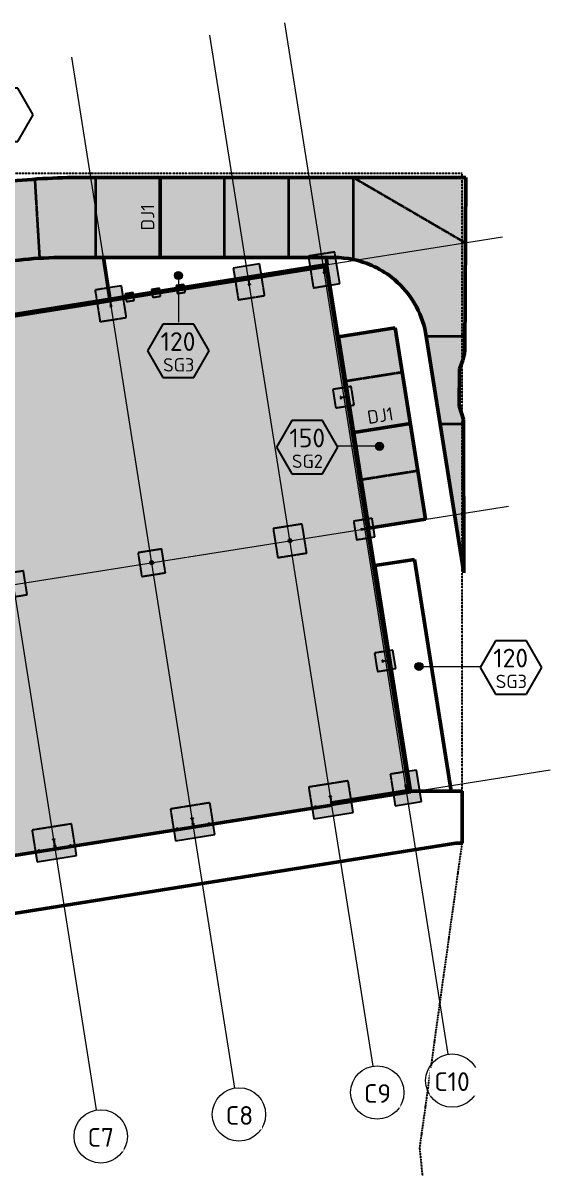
# Model space of a CAD drawing. Header units: millimetres. Extents: x 705 to 313061, y -3762 to 4071588.
# Drawn here: x 263451 to 303004, y 3984912 to 4070723 of the extents above; entities that cross this region are included whole.
import ezdxf

# ---------------------------------------------------------------- set-up
doc = ezdxf.new("R2010")
doc.units = ezdxf.units.MM
for name, pattern in [('Boundary', [16, 5, -2, 5, -2, 0, -2]), ('Dash', [7, 5, -2]), ('Hidden Double', [7, 5, -2]), ('Hidden Half', [3, 2, -1]), ('Joint 1', [9.5, 7, -0.75, 1, -0.75])]:
    doc.linetypes.add(name, pattern=pattern)
for name, color, linetype, lineweight in [('A-060-M_DETAIL', 3, 'Continuous', 25), ('A-200-M_WALL_EXT', 113, 'Continuous', 13), ('A-230-H-FLOOR', 190, 'Continuous', 13), ('A-230-M_FLOOR', 192, 'Continuous', 13), ('A-230-MH_FLOOR', 190, 'Hidden Double', 13), ('C-910-M_SITE_BOUND', 91, 'Boundary', 25), ('S-160-M_FOUND', 171, 'Continuous', 13), ('S-160-MH_FOUND', 171, 'Hidden Half', 13), ('S-230-A-FLOOR', 171, 'Continuous', 18), ('S-280-M_COLUMN', 52, 'Continuous', 13), ('S-280-MH_COLUMN', 52, 'Hidden Half', 13), ('Z-030-M_GRID', 191, 'Continuous', 13), ('Z-033_T_GRIDREF', 31, 'Continuous', 13), ('Z-060-M_DETAIL', 92, 'Continuous', 25)]:
    doc.layers.add(name, color=color, linetype=linetype, lineweight=lineweight)
doc.styles.add('ISOCPEUR_2', font='isocpeur.ttf', dxfattribs={"height": 1400})
doc.styles.add('ISOCPEUR_3', font='isocpeur.ttf', dxfattribs={"height": 1000})

# ---------------------------------------------------------------- blocks, each defined once
blk = doc.blocks.new('NRP_Column-Steel-SHS - SC444 - 200x200x6_0SHS-3967240-S1_001 - EXTERNAL PAVEMENT PLAN')
at = {"layer": 'S-280-M_COLUMN', "lineweight": 25}
for p, q in [((100, 100), (-100, 100)), ((-100, 100), (-100, -100)), ((-94, -94), (-94, 94)), ((-94, 94), (94, 94)), ((94, 94), (94, -94)), ((100, -100), (100, 100)), ((-100, -100), (100, -100)), ((94, -94), (-94, -94))]:
    blk.add_line(p, q, dxfattribs=at)
blk = doc.blocks.new('NRP_Column-Steel-SHS - SC444 - 200x200x6_0SHS-3926509-S1_001 - EXTERNAL PAVEMENT PLAN')
at = {"layer": 'S-280-M_COLUMN', "lineweight": 25}
for p, q in [((100, 100), (-100, 100)), ((-100, 100), (-100, -100)), ((-94, -94), (-94, 94)), ((-94, 94), (94, 94)), ((94, 94), (94, -94)), ((100, -100), (100, 100)), ((-100, -100), (100, -100)), ((94, -94), (-94, -94))]:
    blk.add_line(p, q, dxfattribs=at)
blk = doc.blocks.new('NRP_Column-Steel-SHS - M433 - 100x100x5_0SHS-4136156-S1_001 - EXTERNAL PAVEMENT PLAN')
at = {"layer": 'S-280-M_COLUMN', "lineweight": 25}
for p, q in [((50, 50), (-50, 50)), ((-50, 50), (-50, -50)), ((-45, -45), (-45, 45)), ((-45, 45), (45, 45)), ((45, 45), (45, -45)), ((50, -50), (50, 50)), ((-50, -50), (50, -50)), ((45, -45), (-45, -45))]:
    blk.add_line(p, q, dxfattribs=at)
blk = doc.blocks.new('NRP_Column-Steel-UB - SC122 - 460UB74_6-4245416-S1_001 - EXTERNAL PAVEMENT PLAN')
at = {"layer": 'S-280-M_COLUMN', "lineweight": 25}
for p, q in [((95, 457.4), (-95, 457.4)), ((-95, 457.4), (-95, 442.9)), ((-95, 442.9), (-15.95, 442.9)), ((-15.95, 14.5), (-95, 14.5)), ((-95, 14.5), (-95, 0)), ((-95, 0), (95, 0)), ((-4.55, 431.5), (-4.55, 25.9)), ((4.55, 25.9), (4.55, 431.5)), ((15.95, 442.9), (95, 442.9)), ((95, 14.5), (15.95, 14.5)), ((95, 442.9), (95, 457.4)), ((95, 0), (95, 14.5))]:
    blk.add_line(p, q, dxfattribs=at)
for centre, start, end in [((-15.95, 431.5), 0, 90), ((-15.95, 25.9), 270, 0), ((15.95, 431.5), 90, 180), ((15.95, 25.9), 180, 270)]:
    blk.add_arc(centre, 11.4, start, end, dxfattribs=at)
at = {"layer": 'S-280-MH_COLUMN', "lineweight": 25}
for centre, start, end in [((-15.95, 431.5), 0, 90), ((-15.95, 25.9), 270, 0), ((15.95, 431.5), 90, 180), ((15.95, 25.9), 180, 270)]:
    blk.add_arc(centre, 11.4, start, end, dxfattribs=at)
blk = doc.blocks.new('NRP_Column-Steel-UB - SC120 - 410UB59_7-V49-S1_001 - EXTERNAL PAVEMENT PLAN')
at = {"layer": 'S-280-M_COLUMN', "lineweight": 25}
for p, q in [((89, 406.4), (-89, 406.4)), ((-89, 406.4), (-89, 393.6)), ((-89, 393.6), (-15.3, 393.6)), ((-15.3, 12.8), (-89, 12.8)), ((-89, 12.8), (-89, 0)), ((-89, 0), (89, 0)), ((-3.9, 382.2), (-3.9, 24.2)), ((3.9, 24.2), (3.9, 382.2)), ((15.3, 393.6), (89, 393.6)), ((89, 12.8), (15.3, 12.8)), ((89, 393.6), (89, 406.4)), ((89, 0), (89, 12.8))]:
    blk.add_line(p, q, dxfattribs=at)
for centre, start, end in [((-15.3, 382.2), 0, 90), ((-15.3, 24.2), 270, 0), ((15.3, 382.2), 90, 180), ((15.3, 24.2), 180, 270)]:
    blk.add_arc(centre, 11.4, start, end, dxfattribs=at)
at = {"layer": 'S-280-MH_COLUMN', "lineweight": 25}
for centre, start, end in [((-15.3, 382.2), 0, 90), ((-15.3, 24.2), 270, 0), ((15.3, 382.2), 90, 180), ((15.3, 24.2), 180, 270)]:
    blk.add_arc(centre, 11.4, start, end, dxfattribs=at)
blk = doc.blocks.new('NRP_Column-Steel-UB - SC122 - 460UB74_6-V51-S1_001 - EXTERNAL PAVEMENT PLAN')
at = {"layer": 'S-280-M_COLUMN', "lineweight": 25}
for p, q in [((95, 457.4), (-95, 457.4)), ((-95, 457.4), (-95, 442.9)), ((-95, 442.9), (-15.95, 442.9)), ((-15.95, 14.5), (-95, 14.5)), ((-95, 14.5), (-95, 0)), ((-95, 0), (95, 0)), ((-4.55, 431.5), (-4.55, 25.9)), ((4.55, 25.9), (4.55, 431.5)), ((15.95, 442.9), (95, 442.9)), ((95, 14.5), (15.95, 14.5)), ((95, 442.9), (95, 457.4)), ((95, 0), (95, 14.5))]:
    blk.add_line(p, q, dxfattribs=at)
for centre, start, end in [((-15.95, 431.5), 0, 90), ((-15.95, 25.9), 270, 0), ((15.95, 431.5), 90, 180), ((15.95, 25.9), 180, 270)]:
    blk.add_arc(centre, 11.4, start, end, dxfattribs=at)
at = {"layer": 'S-280-MH_COLUMN', "lineweight": 25}
for centre, start, end in [((-15.95, 431.5), 0, 90), ((-15.95, 25.9), 270, 0), ((15.95, 431.5), 90, 180), ((15.95, 25.9), 180, 270)]:
    blk.add_arc(centre, 11.4, start, end, dxfattribs=at)
blk = doc.blocks.new('NRP_Column-Steel-UB - SC124 - 530UB82_0-V47-S1_001 - EXTERNAL PAVEMENT PLAN')
at = {"layer": 'S-280-M_COLUMN', "lineweight": 25}
for p, q in [((104.5, 528.2), (-104.5, 528.2)), ((-104.5, 528.2), (-104.5, 515)), ((-104.5, 515), (-18.8, 515)), ((-18.8, 13.2), (-104.5, 13.2)), ((-104.5, 13.2), (-104.5, 0)), ((-104.5, 0), (104.5, 0)), ((-4.8, 501), (-4.8, 27.2)), ((4.8, 27.2), (4.8, 501)), ((18.8, 515), (104.5, 515)), ((104.5, 13.2), (18.8, 13.2)), ((104.5, 515), (104.5, 528.2)), ((104.5, 0), (104.5, 13.2))]:
    blk.add_line(p, q, dxfattribs=at)
for centre, start, end in [((-18.8, 501), 0, 90), ((-18.8, 27.2), 270, 0), ((18.8, 501), 90, 180), ((18.8, 27.2), 180, 270)]:
    blk.add_arc(centre, 14, start, end, dxfattribs=at)
at = {"layer": 'S-280-MH_COLUMN', "lineweight": 25}
for centre, start, end in [((-18.8, 501), 0, 90), ((-18.8, 27.2), 270, 0), ((18.8, 501), 90, 180), ((18.8, 27.2), 180, 270)]:
    blk.add_arc(centre, 14, start, end, dxfattribs=at)
blk = doc.blocks.new('NRP_Column-Steel-UB - SC119 - 410UB53_7-4245417-S1_001 - EXTERNAL PAVEMENT PLAN')
at = {"layer": 'S-280-M_COLUMN', "lineweight": 25}
for p, q in [((89, 402.6), (-89, 402.6)), ((-89, 402.6), (-89, 391.7)), ((-89, 391.7), (-15.2, 391.7)), ((-15.2, 10.9), (-89, 10.9)), ((-89, 10.9), (-89, 0)), ((-89, 0), (89, 0)), ((-3.8, 380.3), (-3.8, 22.3)), ((3.8, 22.3), (3.8, 380.3)), ((15.2, 391.7), (89, 391.7)), ((89, 10.9), (15.2, 10.9)), ((89, 391.7), (89, 402.6)), ((89, 0), (89, 10.9))]:
    blk.add_line(p, q, dxfattribs=at)
for centre, start, end in [((-15.2, 380.3), 0, 90), ((-15.2, 22.3), 270, 0), ((15.2, 380.3), 90, 180), ((15.2, 22.3), 180, 270)]:
    blk.add_arc(centre, 11.4, start, end, dxfattribs=at)
at = {"layer": 'S-280-MH_COLUMN', "lineweight": 25}
for centre, start, end in [((-15.2, 380.3), 0, 90), ((-15.2, 22.3), 270, 0), ((15.2, 380.3), 90, 180), ((15.2, 22.3), 180, 270)]:
    blk.add_arc(centre, 11.4, start, end, dxfattribs=at)
blk = doc.blocks.new('NRP_Column-Steel-UB - SC119 - 410UB53_7-V46-S1_001 - EXTERNAL PAVEMENT PLAN')
at = {"layer": 'S-280-M_COLUMN', "lineweight": 25}
for p, q in [((89, 402.6), (-89, 402.6)), ((-89, 402.6), (-89, 391.7)), ((-89, 391.7), (-15.2, 391.7)), ((-15.2, 10.9), (-89, 10.9)), ((-89, 10.9), (-89, 0)), ((-89, 0), (89, 0)), ((-3.8, 380.3), (-3.8, 22.3)), ((3.8, 22.3), (3.8, 380.3)), ((15.2, 391.7), (89, 391.7)), ((89, 10.9), (15.2, 10.9)), ((89, 391.7), (89, 402.6)), ((89, 0), (89, 10.9))]:
    blk.add_line(p, q, dxfattribs=at)
for centre, start, end in [((-15.2, 380.3), 0, 90), ((-15.2, 22.3), 270, 0), ((15.2, 380.3), 90, 180), ((15.2, 22.3), 180, 270)]:
    blk.add_arc(centre, 11.4, start, end, dxfattribs=at)
at = {"layer": 'S-280-MH_COLUMN', "lineweight": 25}
for centre, start, end in [((-15.2, 380.3), 0, 90), ((-15.2, 22.3), 270, 0), ((15.2, 380.3), 90, 180), ((15.2, 22.3), 180, 270)]:
    blk.add_arc(centre, 11.4, start, end, dxfattribs=at)
blk = doc.blocks.new('NRP_Column-Steel-UB - SC119 - 410UB53_7-4245418-S1_001 - EXTERNAL PAVEMENT PLAN')
at = {"layer": 'S-280-M_COLUMN', "lineweight": 25}
for p, q in [((89, 402.6), (-89, 402.6)), ((-89, 402.6), (-89, 391.7)), ((-89, 391.7), (-15.2, 391.7)), ((-15.2, 10.9), (-89, 10.9)), ((-89, 10.9), (-89, 0)), ((-89, 0), (89, 0)), ((-3.8, 380.3), (-3.8, 22.3)), ((3.8, 22.3), (3.8, 380.3)), ((15.2, 391.7), (89, 391.7)), ((89, 10.9), (15.2, 10.9)), ((89, 391.7), (89, 402.6)), ((89, 0), (89, 10.9))]:
    blk.add_line(p, q, dxfattribs=at)
for centre, start, end in [((-15.2, 380.3), 0, 90), ((-15.2, 22.3), 270, 0), ((15.2, 380.3), 90, 180), ((15.2, 22.3), 180, 270)]:
    blk.add_arc(centre, 11.4, start, end, dxfattribs=at)
at = {"layer": 'S-280-MH_COLUMN', "lineweight": 25}
for centre, start, end in [((-15.2, 380.3), 0, 90), ((-15.2, 22.3), 270, 0), ((15.2, 380.3), 90, 180), ((15.2, 22.3), 180, 270)]:
    blk.add_arc(centre, 11.4, start, end, dxfattribs=at)
blk = doc.blocks.new('NRP_Column-Steel-UB - SC119 - 410UB53_7-4245419-S1_001 - EXTERNAL PAVEMENT PLAN')
at = {"layer": 'S-280-M_COLUMN', "lineweight": 25}
for p, q in [((89, 402.6), (-89, 402.6)), ((-89, 402.6), (-89, 391.7)), ((-89, 391.7), (-15.2, 391.7)), ((-15.2, 10.9), (-89, 10.9)), ((-89, 10.9), (-89, 0)), ((-89, 0), (89, 0)), ((-3.8, 380.3), (-3.8, 22.3)), ((3.8, 22.3), (3.8, 380.3)), ((15.2, 391.7), (89, 391.7)), ((89, 10.9), (15.2, 10.9)), ((89, 391.7), (89, 402.6)), ((89, 0), (89, 10.9))]:
    blk.add_line(p, q, dxfattribs=at)
for centre, start, end in [((-15.2, 380.3), 0, 90), ((-15.2, 22.3), 270, 0), ((15.2, 380.3), 90, 180), ((15.2, 22.3), 180, 270)]:
    blk.add_arc(centre, 11.4, start, end, dxfattribs=at)
at = {"layer": 'S-280-MH_COLUMN', "lineweight": 25}
for centre, start, end in [((-15.2, 380.3), 0, 90), ((-15.2, 22.3), 270, 0), ((15.2, 380.3), 90, 180), ((15.2, 22.3), 180, 270)]:
    blk.add_arc(centre, 11.4, start, end, dxfattribs=at)
blk = doc.blocks.new('NRP_Column-Steel-UB - SC119 - 410UB53_7-3967243-S1_001 - EXTERNAL PAVEMENT PLAN')
at = {"layer": 'S-280-M_COLUMN', "lineweight": 25}
for p, q in [((89, 402.6), (-89, 402.6)), ((-89, 402.6), (-89, 391.7)), ((-89, 391.7), (-15.2, 391.7)), ((-15.2, 10.9), (-89, 10.9)), ((-89, 10.9), (-89, 0)), ((-89, 0), (89, 0)), ((-3.8, 380.3), (-3.8, 22.3)), ((3.8, 22.3), (3.8, 380.3)), ((15.2, 391.7), (89, 391.7)), ((89, 10.9), (15.2, 10.9)), ((89, 391.7), (89, 402.6)), ((89, 0), (89, 10.9))]:
    blk.add_line(p, q, dxfattribs=at)
for centre, start, end in [((-15.2, 380.3), 0, 90), ((-15.2, 22.3), 270, 0), ((15.2, 380.3), 90, 180), ((15.2, 22.3), 180, 270)]:
    blk.add_arc(centre, 11.4, start, end, dxfattribs=at)
at = {"layer": 'S-280-MH_COLUMN', "lineweight": 25}
for centre, start, end in [((-15.2, 380.3), 0, 90), ((-15.2, 22.3), 270, 0), ((15.2, 380.3), 90, 180), ((15.2, 22.3), 180, 270)]:
    blk.add_arc(centre, 11.4, start, end, dxfattribs=at)
blk = doc.blocks.new('NRP_Foundation-Pad Footing Fibre _v2_ - PF4 -1800 x 1800 x 400d-3893011-S1_001 - EXTERNAL PAVEMENT PLAN')
at = {"layer": 'S-160-MH_FOUND', "color": 9, "linetype": 'Dash', "lineweight": 25}
for p, q in [((950, 550), (-850, 550)), ((-850, 550), (-850, -1250)), ((950, -1250), (950, 550)), ((-850, -1250), (950, -1250))]:
    blk.add_line(p, q, dxfattribs=at)
blk = doc.blocks.new('NRP_Foundation-Pad Footing Fibre _v2_ - PF3 - 2200 x 2200 x 800d-3893009-S1_001 - EXTERNAL PAVEMENT PLAN')
at = {"layer": 'S-160-MH_FOUND', "color": 9, "linetype": 'Dash', "lineweight": 25}
for p, q in [((1150, 750), (-1050, 750)), ((-1050, 750), (-1050, -1450)), ((1150, -1450), (1150, 750)), ((-1050, -1450), (1150, -1450))]:
    blk.add_line(p, q, dxfattribs=at)
blk = doc.blocks.new('NRP_Foundation-Pad Footing Fibre _v2_ - PF2 -2400 x 2000 x 600d-3893007-S1_001 - EXTERNAL PAVEMENT PLAN')
at = {"layer": 'S-160-M_FOUND', "linetype": 'Dash', "lineweight": 25}
blk.add_hatch(color=10, dxfattribs=at).paths.add_polyline_path([(-1150, 650), (-1150, -1350), (1250, -1350), (1250, -500), (-151, -500), (-151, 650), (-896, 650)])
at = {"layer": 'S-160-M_FOUND', "color": 9, "lineweight": 25}
for p, q in [((-151, 650), (-1150, 650)), ((-1150, 650), (-1150, -1350)), ((1250, -1350), (1250, -500)), ((-1150, -1350), (1250, -1350))]:
    blk.add_line(p, q, dxfattribs=at)
at = {"layer": 'S-160-MH_FOUND', "color": 9, "linetype": 'Dash', "lineweight": 25}
for p, q in [((1250, 650), (-151, 650)), ((1250, -500), (1250, 650))]:
    blk.add_line(p, q, dxfattribs=at)
blk = doc.blocks.new('NRP_Foundation-Pad Footing Fibre _v2_ - PF2 -2400 x 2000 x 600d-V8-S1_001 - EXTERNAL PAVEMENT PLAN')
at = {"layer": 'S-160-M_FOUND', "linetype": 'Dash', "lineweight": 25}
blk.add_hatch(color=10, dxfattribs=at).paths.add_polyline_path([(-1150, -500), (-1150, -1350), (831, -1350), (883, -1038), (1150, 650), (251, 650), (251, -500)])
at = {"layer": 'S-160-M_FOUND', "color": 9, "lineweight": 25}
for p, q in [((1150, 650), (251, 650)), ((-1150, -500), (-1150, -1350)), ((-1150, -1350), (831, -1350))]:
    blk.add_line(p, q, dxfattribs=at)
at = {"layer": 'S-160-MH_FOUND', "color": 9, "linetype": 'Dash', "lineweight": 25}
for p, q in [((251, 650), (-1150, 650)), ((-1150, 650), (-1150, -500)), ((1250, 650), (1150, 650)), ((1250, -1350), (1250, 650)), ((831, -1350), (1250, -1350))]:
    blk.add_line(p, q, dxfattribs=at)
blk = doc.blocks.new('NRP_Foundation-Pad Footing Fibre _v2_ - PF5 -1400 x 1400 x 400d-V9-S1_001 - EXTERNAL PAVEMENT PLAN')
at = {"layer": 'S-160-M_FOUND', "linetype": 'Dash', "lineweight": 25}
blk.add_hatch(color=10, dxfattribs=at).paths.add_polyline_path([(-650, -551), (-650, -1050), (750, -1050), (750, -551)])
at = {"layer": 'S-160-M_FOUND', "color": 9, "lineweight": 25}
for p, q in [((-650, -551), (-650, -1050)), ((750, -1050), (750, -551)), ((-650, -1050), (750, -1050))]:
    blk.add_line(p, q, dxfattribs=at)
at = {"layer": 'S-160-MH_FOUND', "color": 9, "linetype": 'Dash', "lineweight": 25}
for p, q in [((750, 350), (-650, 350)), ((-650, 350), (-650, -551)), ((750, -551), (750, 350))]:
    blk.add_line(p, q, dxfattribs=at)
blk = doc.blocks.new('NRP_Foundation-Pad Footing Fibre _v2_ - PF5 -1400 x 1400 x 400d-V10-S1_001 - EXTERNAL PAVEMENT PLAN')
at = {"layer": 'S-160-M_FOUND', "linetype": 'Dash', "lineweight": 25}
blk.add_hatch(color=10, dxfattribs=at).paths.add_polyline_path([(-650, -551), (-650, -1050), (50, -1050), (50, -701), (750, -701), (750, -551), (74, -551)])
at = {"layer": 'S-160-M_FOUND', "color": 9, "lineweight": 25}
for p, q in [((-650, -551), (-650, -1050)), ((750, -701), (750, -551)), ((-650, -1050), (50, -1050))]:
    blk.add_line(p, q, dxfattribs=at)
at = {"layer": 'S-160-MH_FOUND', "color": 9, "linetype": 'Dash', "lineweight": 25}
for p, q in [((750, 350), (-650, 350)), ((-650, 350), (-650, -551)), ((750, -551), (750, 350)), ((750, -1050), (750, -701)), ((50, -1050), (750, -1050))]:
    blk.add_line(p, q, dxfattribs=at)
blk = doc.blocks.new('NRP_Foundation-Pad Footing Fibre _v2_ - PF5 -1400 x 1400 x 400d-V11-S1_001 - EXTERNAL PAVEMENT PLAN')
at = {"layer": 'S-160-M_FOUND', "linetype": 'Dash', "lineweight": 25}
blk.add_hatch(color=10, dxfattribs=at).paths.add_polyline_path([(-650, -551), (-650, -701), (750, -701), (750, -551)])
at = {"layer": 'S-160-M_FOUND', "color": 9, "lineweight": 25}
for p, q in [((-650, -551), (-650, -701)), ((750, -701), (750, -551))]:
    blk.add_line(p, q, dxfattribs=at)
at = {"layer": 'S-160-MH_FOUND', "color": 9, "linetype": 'Dash', "lineweight": 25}
for p, q in [((750, 350), (-650, 350)), ((-650, 350), (-650, -551)), ((750, -551), (750, 350)), ((-650, -701), (-650, -1050)), ((750, -1050), (750, -701)), ((-650, -1050), (750, -1050))]:
    blk.add_line(p, q, dxfattribs=at)
blk = doc.blocks.new('NRP_Foundation-Pad Footing Fibre _v2_ - PF2 -2400 x 2000 x 600d-V17-S1_001 - EXTERNAL PAVEMENT PLAN')
at = {"layer": 'S-160-M_FOUND', "linetype": 'Dash', "lineweight": 25}
blk.add_hatch(color=10, dxfattribs=at).paths.add_polyline_path([(253, 650), (253, -1350), (1250, -1350), (1250, 650)])
at = {"layer": 'S-160-M_FOUND', "color": 9, "lineweight": 25}
for p, q in [((1250, 650), (253, 650)), ((1250, -1350), (1250, 650)), ((253, -1350), (1250, -1350))]:
    blk.add_line(p, q, dxfattribs=at)
at = {"layer": 'S-160-MH_FOUND', "color": 9, "linetype": 'Dash', "lineweight": 25}
for p, q in [((253, 650), (-1150, 650)), ((-1150, 650), (-1150, -1350)), ((-1150, -1350), (253, -1350))]:
    blk.add_line(p, q, dxfattribs=at)
blk = doc.blocks.new('Family - ___-3870354-S1_001 - EXTERNAL PAVEMENT PLAN')
at = {"layer": 'C-910-M_SITE_BOUND'}
for p, q in [((-2226983, 4059444), (-2260611, 4059444)), ((-2226983, 4009382), (-2226983, 4059444)), ((-2226983, 4009382), (-2230178, 3986426)), ((-2230178, 3986426), (-2229692, 3981630))]:
    blk.add_line(p, q, dxfattribs=at)
blk = doc.blocks.new('NRP_Joint Location _v2_ - SJ1 - SAWN JOINT _No Cradle_-4179417-S1_001 - EXTERNAL PAVEMENT PLAN')
at = {"layer": 'Z-060-M_DETAIL', "linetype": 'Joint 1', "lineweight": 35}
blk.add_line((0, 0), (6000, 0), dxfattribs=at)
blk = doc.blocks.new('NRP_Joint Location _v2_ - SJ1 - SAWN JOINT _No Cradle_-4183032-S1_001 - EXTERNAL PAVEMENT PLAN')
at = {"layer": 'Z-060-M_DETAIL', "linetype": 'Joint 1', "lineweight": 35}
blk.add_line((0, 0), (6151, 0), dxfattribs=at)
blk = doc.blocks.new('NRP_Joint Location _v2_ - SJ1 - SAWN JOINT _No Cradle_-4183109-S1_001 - EXTERNAL PAVEMENT PLAN')
at = {"layer": 'Z-060-M_DETAIL', "linetype": 'Joint 1', "lineweight": 35}
blk.add_line((0, 0), (2892, 0), dxfattribs=at)
blk = doc.blocks.new('NRP_Joint Location _v2_ - SJ1 - SAWN JOINT _No Cradle_-4182589-S1_001 - EXTERNAL PAVEMENT PLAN')
at = {"layer": 'Z-060-M_DETAIL', "linetype": 'Joint 1', "lineweight": 35}
blk.add_line((0, 0), (1752, 0), dxfattribs=at)
blk = doc.blocks.new('NRP_Joint Location _v2_ - SJ1 - SAWN JOINT _No Cradle_-V64-S1_001 - EXTERNAL PAVEMENT PLAN')
at = {"layer": 'Z-060-M_DETAIL', "linetype": 'Joint 1', "lineweight": 35}
blk.add_line((0, 0), (6000, 0), dxfattribs=at)
blk = doc.blocks.new('NRP_Joint Location _v2_ - DJ1 - DOWELLED JOINT-V65-S1_001 - EXTERNAL PAVEMENT PLAN')
at = {"layer": 'Z-060-M_DETAIL', "lineweight": 50}
blk.add_line((0, 0), (6000, 0), dxfattribs=at)
blk = doc.blocks.new('NRP_Joint Location _v2_ - DJ1 - DOWELLED JOINT-4246236-S1_001 - EXTERNAL PAVEMENT PLAN')
at = {"layer": 'Z-060-M_DETAIL', "lineweight": 50}
blk.add_line((0, 0), (4300, 0), dxfattribs=at)
blk = doc.blocks.new('NRP_Joint Location _v2_ - SJ1 - SAWN JOINT _No Cradle_-4246424-S1_001 - EXTERNAL PAVEMENT PLAN')
at = {"layer": 'Z-060-M_DETAIL', "linetype": 'Joint 1', "lineweight": 35}
blk.add_line((0, 0), (4299.99633, 0), dxfattribs=at)
blk = doc.blocks.new('NRP_Joint Location _v2_ - SJ1 - SAWN JOINT _No Cradle_-4246421-S1_001 - EXTERNAL PAVEMENT PLAN')
at = {"layer": 'Z-060-M_DETAIL', "linetype": 'Joint 1', "lineweight": 35}
blk.add_line((0, 0), (4300, 0), dxfattribs=at)
blk = doc.blocks.new('NRP_Joint Location _v2_ - SJ1 - SAWN JOINT _No Cradle_-4246747-S1_001 - EXTERNAL PAVEMENT PLAN')
at = {"layer": 'Z-060-M_DETAIL', "linetype": 'Joint 1', "lineweight": 35}
blk.add_line((0, 0), (9727, 0), dxfattribs=at)
blk = doc.blocks.new('Grid - NRP_Grid-Head-320187-S1_001 - EXTERNAL PAVEMENT PLAN')
at = {"layer": 'Z-033_T_GRIDREF'}
blk.add_circle((0, 0), 5, dxfattribs=at)
blk = doc.blocks.new('NRP_Slab Tag _v2_ - Thickness with Description-1497716-S1_001 - EXTERNAL PAVEMENT PLAN')
at = {"layer": 'S-230-A-FLOOR', "lineweight": 25}
for p, q in [((-2.88, 4.99), (-5.76, -0.01)), ((2.9, 4.99), (-2.88, 4.99)), ((5.78, -0.01), (2.9, 4.99)), ((-5.76, -0.01), (-2.88, -5.01)), ((2.9, -5.01), (5.78, -0.01)), ((-2.88, -5.01), (2.9, -5.01))]:
    blk.add_line(p, q, dxfattribs=at)

msp = doc.modelspace()

# ---------------------------------------------------------------- hatches: boundary and pattern name
at = {"layer": 'A-230-H-FLOOR'}
for points in [[(262924, 4052927), (263523, 4052993), (264263, 4053057), (264723, 4053090), (265325, 4053120), (266146, 4053140), (266529, 4053144), (267938, 4059144), (267181, 4059138), (266146, 4059110), (265626, 4059090), (264617, 4059032), (263891, 4058978), (263205, 4058918), (262360, 4058830), (261897, 4058778), (262757, 4053883)], [(267304, 4053144), (277979, 4053144), (267938, 4059144), (266529, 4053144), (267181, 4053144)], [(277979, 4053144), (278040, 4059144), (267938, 4059144), (269986, 4057920)], [(286798, 4053144), (286382, 4059144), (278040, 4059144), (277979, 4053144), (284864, 4053144)], [(289626, 4052547), (292100, 4059144), (286382, 4059144), (286798, 4053144), (287146, 4053134), (287418, 4053116), (287692, 4053086), (288013, 4053037), (288352, 4052968), (288526, 4052927), (288807, 4052850), (289084, 4052760), (289387, 4052647), (289491, 4052603)], [(291119, 4051651), (295259, 4059144), (292100, 4059144), (289626, 4052547), (289889, 4052424), (290148, 4052290), (290400, 4052146), (290647, 4051991), (290886, 4051826), (291030, 4051718)], [(296631, 4050372), (295259, 4059144), (291119, 4051651), (291426, 4051394), (291562, 4051273), (295494, 4050574)], [(296631, 4050372), (296672, 4059144), (295259, 4059144), (296624, 4050414)], [(245861, 4046204), (269986, 4050027), (269493, 4053144), (266529, 4053144), (265927, 4053138), (265325, 4053120), (264723, 4053090), (264123, 4053047), (263523, 4052993), (262924, 4052927), (262327, 4052848), (261732, 4052758), (261139, 4052656), (260548, 4052542), (245347, 4049449)], [(296518, 4029526), (296502, 4041010), (296182, 4042034), (296211, 4044777), (296464, 4045440), (296576, 4045924), (296594, 4046177), (296631, 4050372), (291562, 4051273), (291771, 4051071), (291971, 4050860), (292163, 4050641), (292376, 4050372), (292538, 4050149), (292680, 4049938), (292833, 4049691), (292975, 4049437), (293107, 4049177), (293227, 4048912), (293337, 4048642), (293459, 4048293), (293522, 4048091), (293597, 4047809), (293660, 4047525), (293712, 4047239), (296208, 4031480)], [(289412, 4032854), (293659, 4033527), (291385, 4047883), (287138, 4047210), (287264, 4046415)]]:
    msp.add_hatch(color=254, dxfattribs=at).paths.add_polyline_path(points)
h = msp.add_hatch(color=10, dxfattribs=at)
h.paths.add_polyline_path([(203625, 3999169), (214090, 4000826), (214121, 4000629), (286622, 4012112), (286591, 4012310), (292369, 4013225), (286158, 4052436), (245818, 4046046), (245795, 4046195), (240856, 4045412), (240880, 4045264), (213771, 4040970), (213747, 4041119), (208809, 4040336), (208832, 4040188), (208580, 4040148), (209370, 4035160), (201452, 4033906), (201753, 4032010), (198505, 4031496), (203363, 4000826)])
h.paths.add_polyline_path([(240880, 4022936), (231932, 4022936), (231932, 4028436), (261232, 4028436), (261232, 4022936), (245818, 4022936)])
at = {"layer": 'S-160-M_FOUND'}
for points in [[(269022, 4049722), (270997, 4050035), (270842, 4051019), (269854, 4050863), (269986, 4050027), (268999, 4049871)], [(271775, 4050158), (271717, 4050528), (271124, 4050434), (271183, 4050064)], [(273751, 4050471), (273692, 4050841), (273100, 4050747), (273158, 4050377)], [(275594, 4050763), (275535, 4051133), (274943, 4051039), (275001, 4050669)], [(285266, 4011089), (288229, 4011558), (288073, 4012544), (286591, 4012310), (286622, 4012112), (285141, 4011877)], [(274895, 4009446), (277858, 4009915), (277733, 4010704), (274770, 4010235)], [(264515, 4007865), (267478, 4008335), (267363, 4009061), (264399, 4008592)]]:
    msp.add_hatch(color=10, dxfattribs=at).paths.add_polyline_path(points)
at = {"layer": 'S-230-A-FLOOR'}
h = msp.add_hatch(color=256, dxfattribs=at)
edge = h.paths.add_edge_path()
edge.add_arc((275115, 4051793), 300, 0, 360)
h = msp.add_hatch(color=256, dxfattribs=at)
edge = h.paths.add_edge_path()
edge.add_arc((290206, 4038995), 300, 0, 360)
h = msp.add_hatch(color=256, dxfattribs=at)
edge = h.paths.add_edge_path()
edge.add_arc((293167, 4022500), 300, 0, 360)

# ---------------------------------------------------------------- linework, layer by layer
at = {"layer": 'A-200-M_WALL_EXT', "lineweight": 35}
for p, q in [((286135, 4052584), (280357, 4051669)), ((280381, 4051521), (286158, 4052436)), ((286283, 4052608), (286135, 4052584)), ((286135, 4052584), (287699, 4042707)), ((286158, 4052436), (286135, 4052584)), ((287848, 4042731), (286283, 4052608)), ((275298, 4050716), (280381, 4051521)), ((280381, 4051521), (280357, 4051669)), ((280357, 4051669), (280381, 4051521)), ((273431, 4050572), (269986, 4050026)), ((275298, 4050716), (270010, 4049878)), ((273454, 4050424), (273431, 4050572)), ((275274, 4050864), (275298, 4050716)), ((269986, 4050026), (259616, 4048384)), ((259639, 4048236), (270010, 4049878)), ((269986, 4050026), (270010, 4049878)), ((270010, 4049878), (269986, 4050026)), ((287848, 4042731), (287699, 4042707)), ((287699, 4042707), (287848, 4042731)), ((287699, 4042707), (289264, 4032830)), ((289412, 4032854), (287848, 4042731)), ((289264, 4032830), (289412, 4032854)), ((289264, 4032830), (290828, 4022953)), ((290976, 4022977), (289412, 4032854)), ((290828, 4022953), (290976, 4022977)), ((290828, 4022953), (292393, 4013077)), ((292541, 4013100), (290976, 4022977)), ((292369, 4013225), (286591, 4012310)), ((292393, 4013077), (292369, 4013225)), ((292393, 4013077), (292541, 4013100)), ((286591, 4012310), (286615, 4012161))]:
    msp.add_line(p, q, dxfattribs=at)
at = {"layer": 'A-230-M_FLOOR', "lineweight": 50}
for p, q in [((267938, 4059144), (296672, 4059144)), ((296672, 4059144), (296631, 4050372)), ((269493, 4053144), (266529, 4053144)), ((269493, 4053144), (286198, 4053144)), ((269986, 4050027), (269493, 4053144)), ((286798, 4053144), (286198, 4053144)), ((286198, 4053144), (286283, 4052608)), ((286283, 4052608), (269986, 4050026)), ((296631, 4050372), (296594, 4046177)), ((245861, 4046204), (269986, 4050027)), ((291385, 4047883), (287138, 4047210)), ((293659, 4033527), (291385, 4047883)), ((287138, 4047210), (289412, 4032854)), ((296518, 4029526), (293712, 4047239)), ((296594, 4046177), (296576, 4045924)), ((296464, 4045440), (296211, 4044777)), ((296576, 4045924), (296464, 4045440)), ((296211, 4044777), (296182, 4042034)), ((296182, 4042034), (296502, 4041010)), ((296502, 4041010), (296518, 4029526)), ((289412, 4032854), (293659, 4033527)), ((292818, 4030525), (289855, 4030055)), ((289855, 4030055), (292534, 4013144)), ((295571, 4013144), (292818, 4030525)), ((286615, 4012161), (292541, 4013100)), ((292534, 4013144), (296403, 4013144)), ((292541, 4013100), (292534, 4013144)), ((296403, 4013144), (296403, 4009250)), ((286622, 4012112), (214121, 4000629)), ((286622, 4012112), (286615, 4012161)), ((295920, 4009250), (256378, 4002987)), ((296403, 4009250), (295920, 4009250))]:
    msp.add_line(p, q, dxfattribs=at)
at = {"layer": 'A-230-M_FLOOR', "color": 9, "lineweight": 25}
msp.add_line((275297, 4050716), (273455, 4050424), dxfattribs=at)
at = {"layer": 'A-230-M_FLOOR', "lineweight": 50}
for centre, radius, start, end in [((266529, 4023144), 30000, 90, 101.5), ((286798, 4046144), 7000, 66.17657, 90), ((286798, 4046144), 7000, 51.88251, 66.17657), ((286798, 4046144), 7000, 47.11782, 51.88251), ((286798, 4046144), 7000, 9.00033, 47.11782)]:
    msp.add_arc(centre, radius, start, end, dxfattribs=at)
msp.add_open_spline([(261897, 4058778), (263901, 4059022), (265920, 4059144), (267938, 4059144)], degree=3, dxfattribs=at)
at = {"layer": 'A-230-MH_FLOOR', "lineweight": 50}
msp.add_line((269986, 4050026), (269598, 4052478), dxfattribs=at)
at = {"layer": 'S-160-M_FOUND', "color": 9, "lineweight": 25}
for p, q in [((270842, 4051019), (269854, 4050863)), ((270997, 4050035), (270842, 4051019)), ((271717, 4050528), (271124, 4050434)), ((271124, 4050434), (271183, 4050064)), ((271775, 4050158), (271717, 4050528)), ((273692, 4050841), (273100, 4050747)), ((273100, 4050747), (273158, 4050377)), ((273751, 4050471), (273692, 4050841)), ((275535, 4051133), (274943, 4051039)), ((274943, 4051039), (275001, 4050669)), ((275594, 4050763), (275535, 4051133)), ((268999, 4049871), (269022, 4049722)), ((288229, 4011558), (288073, 4012544)), ((285141, 4011877), (285266, 4011089)), ((285266, 4011089), (288229, 4011558)), ((274770, 4010235), (274895, 4009446)), ((277858, 4009915), (277733, 4010704)), ((274895, 4009446), (277858, 4009915)), ((264399, 4008592), (264515, 4007865)), ((264515, 4007865), (267478, 4008335)), ((267478, 4008335), (267363, 4009061))]:
    msp.add_line(p, q, dxfattribs=at)
at = {"layer": 'S-160-MH_FOUND', "color": 9, "linetype": 'Dash', "lineweight": 25}
for p, q in [((269854, 4050863), (268866, 4050706)), ((268866, 4050706), (268999, 4049871)), ((273158, 4050377), (273193, 4050155)), ((273786, 4050248), (273751, 4050471)), ((275001, 4050669), (275036, 4050447)), ((275036, 4050447), (275629, 4050540)), ((275629, 4050540), (275594, 4050763)), ((269022, 4049722), (269242, 4048336)), ((271217, 4048649), (270997, 4050035)), ((271183, 4050064), (271218, 4049842)), ((271218, 4049842), (271811, 4049936)), ((271811, 4049936), (271775, 4050158)), ((273193, 4050155), (273786, 4050248)), ((269242, 4048336), (271217, 4048649)), ((287853, 4013928), (284890, 4013459)), ((284890, 4013459), (285141, 4011877)), ((288073, 4012544), (287853, 4013928)), ((277483, 4012286), (274520, 4011816)), ((274520, 4011816), (274770, 4010235)), ((277733, 4010704), (277483, 4012286)), ((267102, 4010705), (264139, 4010236)), ((264139, 4010236), (264399, 4008592)), ((267363, 4009062), (267102, 4010705))]:
    msp.add_line(p, q, dxfattribs=at)
at = {"layer": 'S-230-A-FLOOR'}
for p, q in [((275115, 4051793), (275115, 4048289)), ((290206, 4038995), (287087, 4038995)), ((293167, 4022500), (297759, 4022500))]:
    msp.add_line(p, q, dxfattribs=at)
for centre in [(275115, 4051793), (290206, 4038995), (293167, 4022500)]:
    msp.add_circle(centre, 300, dxfattribs=at)
at = {"layer": 'Z-030-M_GRID'}
for p, q in [((295351, 3993443), (283110, 4070723)), ((289721, 3992551), (277484, 4069810)), ((279350, 3990908), (267113, 4068167)), ((268979, 3989266), (256739, 4066546)), ((201155, 4039124), (299428, 4054690)), ((203990, 4019324), (299875, 4034511)), ((208089, 3999724), (303004, 4014757))]:
    msp.add_line(p, q, dxfattribs=at)

# ---------------------------------------------------------------- block references
at = {"layer": 'C-910-M_SITE_BOUND'}
msp.add_blockref('Family - ___-3870354-S1_001 - EXTERNAL PAVEMENT PLAN', (2523386, 0), dxfattribs=at)
at = {"layer": 'S-160-MH_FOUND', "color": 9, "linetype": 'Dash', "lineweight": 25}
for name, p, rotation in [('NRP_Foundation-Pad Footing Fibre _v2_ - PF2 -2400 x 2000 x 600d-V8-S1_001 - EXTERNAL PAVEMENT PLAN', (285704, 4052110), 99.00032838814495), ('NRP_Foundation-Pad Footing Fibre _v2_ - PF2 -2400 x 2000 x 600d-V17-S1_001 - EXTERNAL PAVEMENT PLAN', (280074, 4051216), 99.00032838817995), ('NRP_Foundation-Pad Footing Fibre _v2_ - PF5 -1400 x 1400 x 400d-V11-S1_001 - EXTERNAL PAVEMENT PLAN', (287163, 4042572), 99.00032838816618), ('NRP_Foundation-Pad Footing Fibre _v2_ - PF3 - 2200 x 2200 x 800d-3893009-S1_001 - EXTERNAL PAVEMENT PLAN', (283148, 4031811), 99.0003283881442), ('NRP_Foundation-Pad Footing Fibre _v2_ - PF5 -1400 x 1400 x 400d-V10-S1_001 - EXTERNAL PAVEMENT PLAN', (288727, 4032695), 99.0003283881672), ('NRP_Foundation-Pad Footing Fibre _v2_ - PF4 -1800 x 1800 x 400d-3893011-S1_001 - EXTERNAL PAVEMENT PLAN', (272777, 4030168), 99.0003283881442), ('NRP_Foundation-Pad Footing Fibre _v2_ - PF4 -1800 x 1800 x 400d-3893011-S1_001 - EXTERNAL PAVEMENT PLAN', (262407, 4028526), 99.0003283881442), ('NRP_Foundation-Pad Footing Fibre _v2_ - PF5 -1400 x 1400 x 400d-V9-S1_001 - EXTERNAL PAVEMENT PLAN', (290292, 4022818), 99.0003283881672), ('NRP_Foundation-Pad Footing Fibre _v2_ - PF2 -2400 x 2000 x 600d-3893007-S1_001 - EXTERNAL PAVEMENT PLAN', (291852, 4013296), 99.00032838814495)]:
    msp.add_blockref(name, p, dxfattribs=dict(at, rotation=rotation))
at = {"layer": 'S-230-A-FLOOR', "lineweight": 25, "xscale": 399.9999999999997, "yscale": 399.9999999999997, "zscale": 399.9999999999997}
for p in [(261917, 4063830), (275111, 4046149), (284775, 4038927), (300065, 4022433)]:
    msp.add_blockref('NRP_Slab Tag _v2_ - Thickness with Description-1497716-S1_001 - EXTERNAL PAVEMENT PLAN', p, dxfattribs=at)
at = {"layer": 'S-280-M_COLUMN', "lineweight": 25}
for name, p, rotation in [('NRP_Column-Steel-SHS - SC444 - 200x200x6_0SHS-3926509-S1_001 - EXTERNAL PAVEMENT PLAN', (283486, 4031916), 9.000328388097001), ('NRP_Column-Steel-SHS - SC444 - 200x200x6_0SHS-3967240-S1_001 - EXTERNAL PAVEMENT PLAN', (273115, 4030273), 9.000328388097001), ('NRP_Column-Steel-SHS - M433 - 100x100x5_0SHS-4136156-S1_001 - EXTERNAL PAVEMENT PLAN', (285401, 4011969), 9.000328388147217), ('NRP_Column-Steel-SHS - M433 - 100x100x5_0SHS-4136156-S1_001 - EXTERNAL PAVEMENT PLAN', (275030, 4010327), 9.000328388147217), ('NRP_Column-Steel-SHS - M433 - 100x100x5_0SHS-4136156-S1_001 - EXTERNAL PAVEMENT PLAN', (277401, 4010702), 9.000328388147217), ('NRP_Column-Steel-SHS - M433 - 100x100x5_0SHS-4136156-S1_001 - EXTERNAL PAVEMENT PLAN', (267030, 4009059), 9.000328388147217), ('NRP_Column-Steel-SHS - M433 - 100x100x5_0SHS-4136156-S1_001 - EXTERNAL PAVEMENT PLAN', (264659, 4008684), 9.000328388147217)]:
    msp.add_blockref(name, p, dxfattribs=dict(at, rotation=rotation))
at = {"layer": 'S-280-MH_COLUMN', "lineweight": 25}
for name, p, rotation in [('NRP_Column-Steel-UB - SC119 - 410UB53_7-V46-S1_001 - EXTERNAL PAVEMENT PLAN', (286010, 4052412), 189.0003283882161), ('NRP_Column-Steel-UB - SC120 - 410UB59_7-V49-S1_001 - EXTERNAL PAVEMENT PLAN', (280381, 4051521), 189.0003283882161), ('NRP_Column-Steel-UB - SC120 - 410UB59_7-V49-S1_001 - EXTERNAL PAVEMENT PLAN', (270010, 4049878), 189.0003283882161), ('NRP_Column-Steel-UB - SC119 - 410UB53_7-3967243-S1_001 - EXTERNAL PAVEMENT PLAN', (287699, 4042707), 99.00032838814715), ('NRP_Column-Steel-UB - SC119 - 410UB53_7-4245419-S1_001 - EXTERNAL PAVEMENT PLAN', (289264, 4032830), 99.00032838814715), ('NRP_Column-Steel-UB - SC119 - 410UB53_7-4245418-S1_001 - EXTERNAL PAVEMENT PLAN', (290828, 4022953), 99.00032838814715), ('NRP_Column-Steel-UB - SC119 - 410UB53_7-4245417-S1_001 - EXTERNAL PAVEMENT PLAN', (292221, 4013201), 9.000328388147217), ('NRP_Column-Steel-UB - SC122 - 460UB74_6-4245416-S1_001 - EXTERNAL PAVEMENT PLAN', (286591, 4012310), 9.000328388147217), ('NRP_Column-Steel-UB - SC122 - 460UB74_6-V51-S1_001 - EXTERNAL PAVEMENT PLAN', (276220, 4010667), 9.000328388147217), ('NRP_Column-Steel-UB - SC124 - 530UB82_0-V47-S1_001 - EXTERNAL PAVEMENT PLAN', (265850, 4009024), 9.000328388147217)]:
    msp.add_blockref(name, p, dxfattribs=dict(at, rotation=rotation))
at = {"layer": 'Z-033_T_GRIDREF'}
for p, xscale, yscale, zscale, rotation in [((295663, 3991467), 399.9999999999998, 399.9999999999998, 399.9999999999998, 9.00032838814547), ((290034, 3990576), 399.9999999999997, 399.9999999999997, 399.9999999999997, 9.000328388145673), ((279663, 3988933), 399.9999999999998, 399.9999999999998, 399.9999999999998, 9.000328388145347), ((269292, 3987290), 399.9999999999997, 399.9999999999997, 399.9999999999997, 9.000328388145308)]:
    msp.add_blockref('Grid - NRP_Grid-Head-320187-S1_001 - EXTERNAL PAVEMENT PLAN', p, dxfattribs=dict(at, xscale=xscale, yscale=yscale, zscale=zscale, rotation=rotation))
at = {"layer": 'Z-060-M_DETAIL', "linetype": 'Joint 1', "lineweight": 35}
for name, p, rotation in [('NRP_Joint Location _v2_ - SJ1 - SAWN JOINT _No Cradle_-4179417-S1_001 - EXTERNAL PAVEMENT PLAN', (264723, 4053090), 93.44999999999905), ('NRP_Joint Location _v2_ - SJ1 - SAWN JOINT _No Cradle_-V64-S1_001 - EXTERNAL PAVEMENT PLAN', (268919, 4053144), 90), ('NRP_Joint Location _v2_ - SJ1 - SAWN JOINT _No Cradle_-V64-S1_001 - EXTERNAL PAVEMENT PLAN', (278581, 4053144), 90), ('NRP_Joint Location _v2_ - SJ1 - SAWN JOINT _No Cradle_-V64-S1_001 - EXTERNAL PAVEMENT PLAN', (283412, 4053144), 90), ('NRP_Joint Location _v2_ - SJ1 - SAWN JOINT _No Cradle_-4183032-S1_001 - EXTERNAL PAVEMENT PLAN', (288243, 4052993), 90), ('NRP_Joint Location _v2_ - SJ1 - SAWN JOINT _No Cradle_-4246747-S1_001 - EXTERNAL PAVEMENT PLAN', (288243, 4059144), 329.7883000456494), ('NRP_Joint Location _v2_ - SJ1 - SAWN JOINT _No Cradle_-4246421-S1_001 - EXTERNAL PAVEMENT PLAN', (287664, 4043892), 9.000328388145633), ('NRP_Joint Location _v2_ - SJ1 - SAWN JOINT _No Cradle_-4246424-S1_001 - EXTERNAL PAVEMENT PLAN', (288833, 4036508), 9.000328388145633)]:
    msp.add_blockref(name, p, dxfattribs=dict(at, rotation=rotation))
at = {"layer": 'Z-060-M_DETAIL', "lineweight": 50}
for name, p, rotation in [('NRP_Joint Location _v2_ - DJ1 - DOWELLED JOINT-V65-S1_001 - EXTERNAL PAVEMENT PLAN', (273750, 4053144), 90), ('NRP_Joint Location _v2_ - DJ1 - DOWELLED JOINT-4246236-S1_001 - EXTERNAL PAVEMENT PLAN', (288275, 4040032), 9.00032838814295)]:
    msp.add_blockref(name, p, dxfattribs=dict(at, rotation=rotation))
at = {"layer": 'Z-060-M_DETAIL', "linetype": 'Joint 1', "lineweight": 35}
for name, p in [('NRP_Joint Location _v2_ - SJ1 - SAWN JOINT _No Cradle_-4183109-S1_001 - EXTERNAL PAVEMENT PLAN', (293712, 4047239)), ('NRP_Joint Location _v2_ - SJ1 - SAWN JOINT _No Cradle_-4182589-S1_001 - EXTERNAL PAVEMENT PLAN', (294750, 4040685))]:
    msp.add_blockref(name, p, dxfattribs=at)

# ---------------------------------------------------------------- texts
at = {"layer": 'A-060-M_DETAIL', "lineweight": 13, "char_height": 1000, "width": 2308.86, "attachment_point": 1, "style": 'ISOCPEUR_3'}
for insert, rotation in [((272305, 4055178), 90), ((289218, 4041645), 9.00033)]:
    msp.add_mtext('DJ1', dxfattribs=dict(at, insert=insert, rotation=rotation))
at = {"layer": 'S-230-A-FLOOR', "lineweight": 13, "attachment_point": 1}
for s, insert, char_height, width, style in [('120', (273785, 4047546), 1400, 3238.82, 'ISOCPEUR_2'), ('SG3', (273971, 4045599), 1000, 2789.87, 'ISOCPEUR_3'), ('150', (283448, 4040324), 1400, 3238.82, 'ISOCPEUR_2'), ('SG2', (283634, 4038377), 1000, 2789.87, 'ISOCPEUR_3'), ('120', (298739, 4023829), 1400, 3238.82, 'ISOCPEUR_2'), ('SG3', (298925, 4021882), 1000, 2789.87, 'ISOCPEUR_3')]:
    msp.add_mtext(s, dxfattribs=dict(at, insert=insert, char_height=char_height, width=width, style=style))

# ---------------------------------------------------------------- next in the draw order: texts
at = {"layer": 'Z-033_T_GRIDREF', "char_height": 1400, "attachment_point": 1, "style": 'ISOCPEUR_2', "bg_fill": 3, "box_fill_scale": 1.25, "bg_fill_color": 256, "bg_fill_true_color": 13158600, "bg_fill_transparency": 0}
for s, insert, width in [('C10', (294312, 3992091), 3238.82), ('C9', (289040, 3991200), 2372.99), ('C8', (278670, 3989557), 2372.99), ('C7', (268299, 3987914), 2372.99)]:
    msp.add_mtext(s, dxfattribs=dict(at, insert=insert, width=width))

doc.saveas('drawing.dxf')
